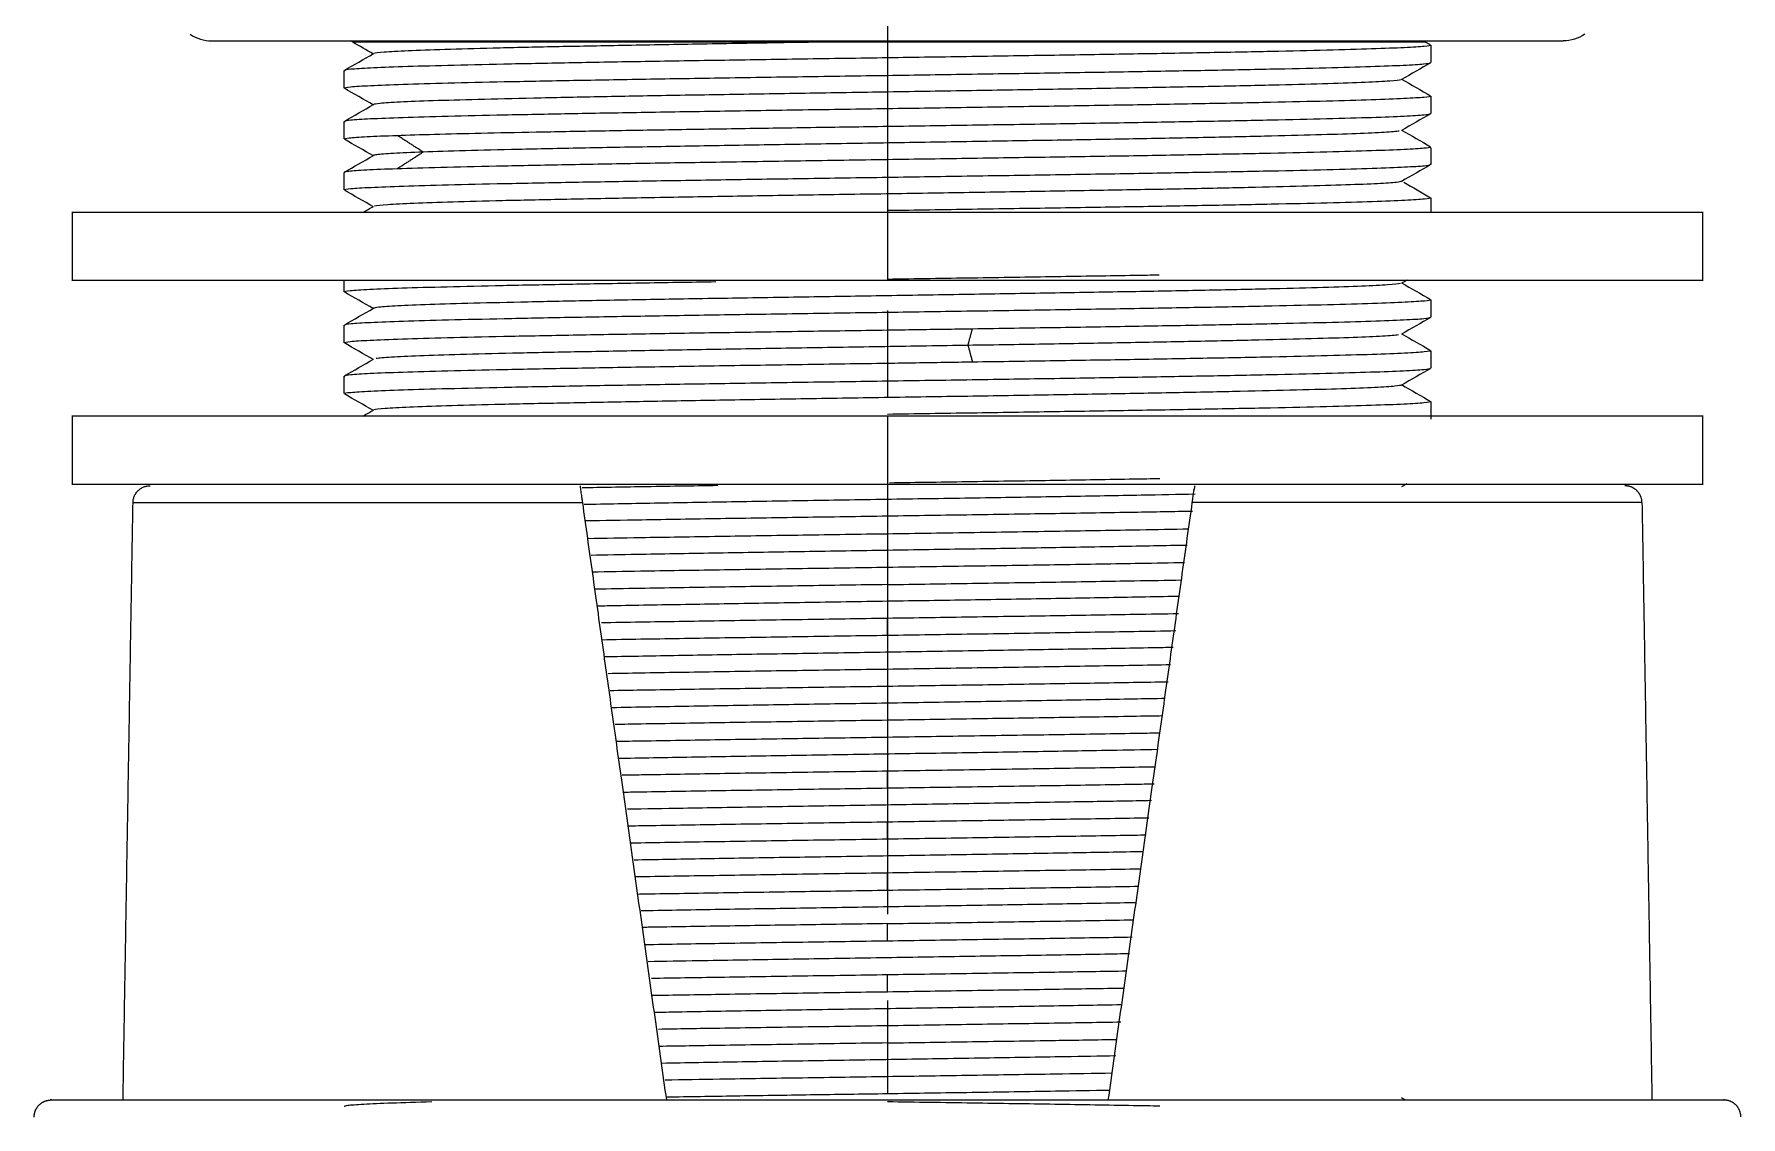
# Model space of a CAD drawing. Header units: millimetres. Extents: x 5775 to 7118, y 2756 to 3596.
# Drawn here: x 5840.1 to 5890.3, y 2957.8 to 2989.7 of the extents above; entities that cross this region are included whole.
import ezdxf

# ---------------------------------------------------------------- set-up
doc = ezdxf.new("R2010")
doc.units = ezdxf.units.MM
doc.linetypes.add('CENTERX2', pattern=[20.32, 12.7, -2.54, 2.54, -2.54])
doc.layers.add('CENTER', color=1, linetype='CENTERX2', lineweight=15)

msp = doc.modelspace()

# ---------------------------------------------------------------- linework, layer by layer
for p, q in [((5845.3, 2989.488), (5885.1, 2989.488)), ((5881.055, 2989.45), (5849.454, 2989.45))]:
    msp.add_line(p, q)
msp.add_arc((5845.3, 2990.588), 1.1, 234.9056, 270)
at = {"extrusion": (0, 0, -1)}
msp.add_arc((-5885.1, 2990.588), 1.1, 234.9056, 270, dxfattribs=at)
for points, knots in [([(5850.061, 2989.1), (5849.858, 2989.217), (5849.656, 2989.334), (5849.454, 2989.45), (5849.454, 2989.45), (5849.454, 2989.45), (5849.454, 2989.45), (5849.433, 2989.463), (5849.411, 2989.475), (5849.389, 2989.488)], [0.1015257, 0.1015257, 0.1015257, 0.1015257, 0.8019136, 0.8019136, 0.8019136, 0.8019325, 0.8019325, 0.8019325, 0.8766657, 0.8766657, 0.8766657, 0.8766657]), ([(5880.99, 2989.488), (5881.012, 2989.475), (5881.033, 2989.463), (5881.055, 2989.45), (5881.055, 2989.45), (5881.055, 2989.45), (5881.055, 2989.45), (5881.102, 2989.423), (5881.148, 2989.396), (5881.195, 2989.369)], [0.8512813, 0.8512813, 0.8512813, 0.8512813, 0.9260169, 0.9260169, 0.9260169, 0.9260354, 0.9260354, 0.9260354, 1.0879233, 1.0879233, 1.0879233, 1.0879233]), ([(5865.2, 2988.988), (5864.366, 2988.976), (5862.693, 2988.951), (5860.227, 2988.913), (5857.892, 2988.876), (5855.781, 2988.839), (5853.864, 2988.801), (5852.199, 2988.763), (5850.866, 2988.725), (5849.914, 2988.688), (5849.365, 2988.653), (5849.224, 2988.63), (5849.206, 2988.619)], [0, 0, 0, 0, 2.521064, 5.042128, 7.563192, 10.084256, 12.60532, 15.126383, 17.647447, 20.168511, 22.689575, 24.783721, 24.783721, 24.783721, 24.783721]), ([(5863.227, 2989.45), (5862.751, 2989.443), (5861.464, 2989.422), (5859.438, 2989.389), (5857.231, 2989.35), (5855.256, 2989.311), (5853.547, 2989.273), (5852.109, 2989.234), (5851.025, 2989.195), (5850.314, 2989.156), (5850.107, 2989.13), (5850.07, 2989.117)], [156.367102, 156.367102, 156.367102, 156.367102, 157.804455, 160.270149, 162.735844, 165.201538, 167.667233, 170.132928, 172.598622, 175.064317, 177.530011, 177.530011, 177.530011, 177.530011]), ([(5881.2, 2989.363), (5881.2, 2989.351), (5881.068, 2989.326), (5880.481, 2989.288), (5879.514, 2989.251), (5878.187, 2989.213), (5876.538, 2989.175), (5874.597, 2989.137), (5872.482, 2989.101), (5870.133, 2989.063), (5867.692, 2989.025), (5866.029, 2989.001), (5865.2, 2988.988)], [25.220323, 25.220323, 25.220323, 25.220323, 27.731711, 30.252776, 32.773841, 35.294905, 37.81597, 40.337035, 42.858099, 45.379164, 47.900228, 50.421293, 50.421293, 50.421293, 50.421293]), ([(5849.2, 2988.099), (5849.2, 2988.112), (5849.335, 2988.137), (5849.923, 2988.174), (5850.88, 2988.212), (5852.212, 2988.25), (5853.874, 2988.288), (5855.791, 2988.325), (5857.913, 2988.362), (5860.235, 2988.399), (5862.7, 2988.437), (5864.368, 2988.462), (5865.2, 2988.474)], [-25.187702, -25.187702, -25.187702, -25.187702, -22.689574, -20.16851, -17.647446, -15.126383, -12.605319, -10.084255, -7.563191, -5.042128, -2.521064, 0, 0, 0, 0]), ([(5865.2, 2988.474), (5866.036, 2988.487), (5867.707, 2988.512), (5870.144, 2988.549), (5872.469, 2988.586), (5874.581, 2988.623), (5876.507, 2988.661), (5878.161, 2988.698), (5879.479, 2988.736), (5880.452, 2988.773), (5881.025, 2988.809), (5881.176, 2988.832), (5881.195, 2988.843)], [-50.421246, -50.421246, -50.421246, -50.421246, -47.900184, -45.379122, -42.858059, -40.336997, -37.815935, -35.294872, -32.77381, -30.252748, -27.731685, -25.563771, -25.563771, -25.563771, -25.563771]), ([(5880.323, 2988.343), (5880.278, 2988.33), (5880.054, 2988.305), (5879.326, 2988.266), (5878.227, 2988.227), (5876.779, 2988.188), (5875.048, 2988.15), (5873.039, 2988.111), (5870.815, 2988.072), (5868.447, 2988.033), (5865.996, 2987.994), (5863.527, 2987.955), (5861.104, 2987.916), (5858.791, 2987.878), (5856.652, 2987.839), (5854.735, 2987.8), (5853.094, 2987.762), (5851.763, 2987.723), (5850.792, 2987.684), (5850.227, 2987.648), (5850.079, 2987.624), (5850.06, 2987.613)], [226.843904, 226.843904, 226.843904, 226.843904, 229.309598, 231.775293, 234.240987, 236.706682, 239.172377, 241.638071, 244.103766, 246.56946, 249.035155, 251.50085, 253.966544, 256.432239, 258.897933, 261.363628, 263.829323, 266.295017, 268.760712, 271.226406, 273.319459, 273.319459, 273.319459, 273.319459]), ([(5865.2, 2987.488), (5864.368, 2987.476), (5862.699, 2987.451), (5860.237, 2987.413), (5857.917, 2987.376), (5855.795, 2987.339), (5853.875, 2987.301), (5852.209, 2987.263), (5850.875, 2987.225), (5849.919, 2987.188), (5849.366, 2987.153), (5849.224, 2987.13), (5849.206, 2987.119)], [-50.421325, -50.421325, -50.421325, -50.421325, -47.900259, -45.379192, -42.858126, -40.33706, -37.815994, -35.294927, -32.773861, -30.252795, -27.731729, -25.637129, -25.637129, -25.637129, -25.637129]), ([(5865.2, 2986.974), (5866.036, 2986.987), (5867.708, 2987.012), (5870.169, 2987.049), (5872.476, 2987.087), (5874.601, 2987.124), (5876.524, 2987.161), (5878.186, 2987.199), (5879.515, 2987.237), (5880.471, 2987.274), (5881.032, 2987.309), (5881.177, 2987.333), (5881.195, 2987.343)], [-50.421304, -50.421304, -50.421304, -50.421304, -47.900239, -45.379173, -42.858108, -40.337043, -37.815978, -35.294913, -32.773847, -30.252782, -27.731717, -25.612019, -25.612019, -25.612019, -25.612019]), ([(5849.2, 2986.599), (5849.2, 2986.61), (5849.305, 2986.633), (5849.813, 2986.669), (5850.407, 2986.694), (5850.759, 2986.706)], [-7.143586, -7.143586, -7.143586, -7.143586, -4.976862, -2.488431, 0, 0, 0, 0]), ([(5851.53, 2986.213), (5851.179, 2986.2), (5850.594, 2986.174), (5850.169, 2986.141), (5850.073, 2986.12), (5850.06, 2986.113)], [0, 0, 0, 0, 2.465695, 4.931389, 6.35223, 6.35223, 6.35223, 6.35223]), ([(5881.194, 2986.356), (5881.173, 2986.346), (5881.028, 2986.323), (5880.472, 2986.288), (5879.517, 2986.251), (5878.191, 2986.213), (5876.529, 2986.175), (5874.604, 2986.138), (5872.475, 2986.1), (5870.162, 2986.063), (5867.7, 2986.026), (5866.033, 2986.001), (5865.2, 2985.988)], [-24.751695, -24.751695, -24.751695, -24.751695, -22.689588, -20.168523, -17.647458, -15.126392, -12.605327, -10.084261, -7.563196, -5.042131, -2.521065, 0, 0, 0, 0]), ([(5850.759, 2985.719), (5850.404, 2985.707), (5849.806, 2985.683), (5849.331, 2985.649), (5849.22, 2985.628), (5849.205, 2985.619)], [-32.349468, -32.349468, -32.349468, -32.349468, -29.861047, -27.372626, -25.651054, -25.651054, -25.651054, -25.651054]), ([(5865.2, 2985.474), (5866.034, 2985.487), (5867.704, 2985.512), (5870.167, 2985.549), (5872.494, 2985.587), (5874.609, 2985.624), (5876.53, 2985.661), (5878.197, 2985.699), (5879.532, 2985.737), (5880.486, 2985.775), (5881.036, 2985.81), (5881.177, 2985.833), (5881.195, 2985.843)], [-50.421303, -50.421303, -50.421303, -50.421303, -47.900238, -45.379173, -42.858107, -40.337042, -37.815977, -35.294912, -32.773847, -30.252782, -27.731717, -25.636429, -25.636429, -25.636429, -25.636429]), ([(5880.341, 2985.35), (5880.324, 2985.341), (5880.201, 2985.318), (5879.697, 2985.283), (5878.753, 2985.244), (5877.466, 2985.205), (5875.868, 2985.167), (5873.978, 2985.128), (5871.864, 2985.09), (5869.571, 2985.051), (5867.163, 2985.012), (5864.694, 2984.974), (5862.263, 2984.935), (5859.885, 2984.896), (5857.64, 2984.857), (5855.6, 2984.819), (5853.812, 2984.78), (5852.345, 2984.741), (5851.202, 2984.703), (5850.419, 2984.664), (5850.16, 2984.638), (5850.098, 2984.625)], [54.912368, 54.912368, 54.912368, 54.912368, 56.710976, 59.176671, 61.642365, 64.10806, 66.573755, 69.039449, 71.505144, 73.970839, 76.436533, 78.902228, 81.367922, 83.833617, 86.299312, 88.765006, 91.230701, 93.696396, 96.16209, 98.627785, 101.093479, 101.093479, 101.093479, 101.093479]), ([(5881.2, 2984.863), (5881.2, 2984.851), (5881.069, 2984.826), (5880.493, 2984.789), (5879.539, 2984.751), (5878.204, 2984.713), (5876.538, 2984.675), (5874.616, 2984.638), (5872.498, 2984.601), (5870.167, 2984.563), (5867.703, 2984.526), (5866.033, 2984.501), (5865.2, 2984.488)], [-25.146093, -25.146093, -25.146093, -25.146093, -22.689563, -20.1685, -17.647438, -15.126375, -12.605313, -10.08425, -7.563188, -5.042125, -2.521063, 0, 0, 0, 0]), ([(5865.2, 2982.474), (5866.036, 2982.487), (5867.709, 2982.512), (5870.178, 2982.55), (5871.996, 2982.579), (5872.966, 2982.595), (5873.205, 2982.599)], [-50.421323, -50.421323, -50.421323, -50.421323, -47.900257, -45.379191, -42.858125, -42.017192, -42.017192, -42.017192, -42.017192]), ([(5849.2, 2982.099), (5849.2, 2982.111), (5849.324, 2982.136), (5849.892, 2982.173), (5850.844, 2982.211), (5852.178, 2982.249), (5853.84, 2982.287), (5855.757, 2982.324), (5857.856, 2982.361), (5859.383, 2982.386), (5860.149, 2982.398)], [-25.124387, -25.124387, -25.124387, -25.124387, -22.68959, -20.168525, -17.647459, -15.126394, -12.605328, -10.084262, -7.563197, -5.155163, -5.155163, -5.155163, -5.155163]), ([(5880.306, 2982.339), (5880.246, 2982.326), (5879.993, 2982.3), (5879.223, 2982.261), (5878.083, 2982.223), (5876.61, 2982.184), (5874.836, 2982.145), (5872.815, 2982.107), (5870.594, 2982.068), (5868.221, 2982.029), (5865.785, 2981.991), (5863.344, 2981.952), (5860.913, 2981.913), (5858.606, 2981.874), (5856.467, 2981.836), (5854.575, 2981.797), (5852.971, 2981.759), (5851.661, 2981.72), (5850.717, 2981.681), (5850.202, 2981.645), (5850.077, 2981.623), (5850.061, 2981.613)], [246.569462, 246.569462, 246.569462, 246.569462, 249.035157, 251.500851, 253.966546, 256.43224, 258.897935, 261.36363, 263.829324, 266.295019, 268.760713, 271.226408, 273.692103, 276.157797, 278.623492, 281.089187, 283.554881, 286.020576, 288.48627, 290.951965, 292.805149, 292.805149, 292.805149, 292.805149]), ([(5865.2, 2981.488), (5864.367, 2981.476), (5862.695, 2981.451), (5860.227, 2981.413), (5857.891, 2981.375), (5855.776, 2981.339), (5853.873, 2981.301), (5852.221, 2981.264), (5850.887, 2981.226), (5849.927, 2981.189), (5849.367, 2981.153), (5849.224, 2981.13), (5849.206, 2981.12)], [-50.421312, -50.421312, -50.421312, -50.421312, -47.900246, -45.379181, -42.858115, -40.33705, -37.815984, -35.294918, -32.773853, -30.252787, -27.731722, -25.587436, -25.587436, -25.587436, -25.587436]), ([(5881.2, 2981.863), (5881.2, 2981.851), (5881.075, 2981.827), (5880.504, 2981.789), (5879.549, 2981.752), (5878.215, 2981.714), (5876.565, 2981.676), (5874.64, 2981.638), (5872.516, 2981.601), (5870.166, 2981.563), (5867.694, 2981.525), (5866.029, 2981.501), (5865.2, 2981.488)], [-25.140627, -25.140627, -25.140627, -25.140627, -22.689595, -20.168528, -17.647462, -15.126396, -12.60533, -10.084264, -7.563198, -5.042132, -2.521066, 0, 0, 0, 0]), ([(5849.2, 2980.599), (5849.2, 2980.612), (5849.329, 2980.636), (5849.899, 2980.673), (5850.851, 2980.711), (5852.187, 2980.749), (5853.857, 2980.787), (5855.781, 2980.825), (5857.898, 2980.862), (5860.235, 2980.899), (5862.7, 2980.937), (5864.369, 2980.962), (5865.2, 2980.974)], [25.299503, 25.299503, 25.299503, 25.299503, 27.731686, 30.252749, 32.773811, 35.294873, 37.815936, 40.336998, 42.85806, 45.379123, 47.900185, 50.421248, 50.421248, 50.421248, 50.421248]), ([(5867.703, 2981.012), (5868.529, 2981.024), (5870.162, 2981.049), (5872.509, 2981.087), (5874.646, 2981.124), (5876.539, 2981.161), (5878.177, 2981.199), (5879.495, 2981.236), (5880.461, 2981.274), (5881.029, 2981.309), (5881.176, 2981.332), (5881.195, 2981.343)], [-47.899997, -47.899997, -47.899997, -47.899997, -45.378945, -42.857892, -40.33684, -37.815787, -35.294735, -32.773682, -30.25263, -27.731577, -25.566813, -25.566813, -25.566813, -25.566813]), ([(5865.2, 2979.988), (5864.366, 2979.976), (5862.693, 2979.951), (5860.228, 2979.913), (5857.894, 2979.876), (5855.783, 2979.839), (5853.865, 2979.801), (5852.199, 2979.763), (5850.866, 2979.725), (5849.913, 2979.688), (5849.365, 2979.653), (5849.224, 2979.63), (5849.206, 2979.619)], [0, 0, 0, 0, 2.521064, 5.042128, 7.563192, 10.084257, 12.605321, 15.126385, 17.647449, 20.168513, 22.689577, 24.789456, 24.789456, 24.789456, 24.789456]), ([(5881.2, 2980.363), (5881.2, 2980.351), (5881.07, 2980.326), (5880.489, 2980.289), (5879.528, 2980.251), (5878.209, 2980.214), (5876.563, 2980.176), (5874.659, 2980.139), (5872.51, 2980.101), (5870.156, 2980.063), (5868.526, 2980.038), (5867.703, 2980.026)], [-22.662987, -22.662987, -22.662987, -22.662987, -20.168418, -17.647365, -15.126313, -12.605261, -10.084209, -7.563157, -5.042104, -2.521052, 0, 0, 0, 0]), ([(5849.2, 2979.099), (5849.2, 2979.112), (5849.336, 2979.137), (5849.924, 2979.174), (5850.88, 2979.212), (5852.212, 2979.25), (5853.874, 2979.288), (5855.792, 2979.325), (5857.915, 2979.362), (5860.235, 2979.399), (5862.7, 2979.437), (5864.368, 2979.462), (5865.2, 2979.474)], [25.230111, 25.230111, 25.230111, 25.230111, 27.731705, 30.252769, 32.773833, 35.294897, 37.815961, 40.337025, 42.858089, 45.379153, 47.900217, 50.421281, 50.421281, 50.421281, 50.421281]), ([(5865.2, 2979.474), (5866.036, 2979.487), (5867.707, 2979.512), (5870.147, 2979.549), (5872.469, 2979.586), (5874.583, 2979.623), (5876.509, 2979.661), (5878.164, 2979.699), (5879.482, 2979.736), (5880.454, 2979.773), (5881.026, 2979.809), (5881.176, 2979.832), (5881.195, 2979.843)], [-50.42125, -50.42125, -50.42125, -50.42125, -47.900188, -45.379125, -42.858063, -40.337, -37.815938, -35.294875, -32.773813, -30.25275, -27.731688, -25.568798, -25.568798, -25.568798, -25.568798]), ([(5880.341, 2979.35), (5880.322, 2979.339), (5880.176, 2979.315), (5879.604, 2979.278), (5878.633, 2979.24), (5877.295, 2979.201), (5875.635, 2979.162), (5873.701, 2979.123), (5871.534, 2979.084), (5869.231, 2979.046), (5866.808, 2979.007), (5864.326, 2978.968), (5861.879, 2978.929), (5859.522, 2978.89), (5857.319, 2978.852), (5855.324, 2978.813), (5853.589, 2978.774), (5852.16, 2978.736), (5851.068, 2978.697), (5850.347, 2978.658), (5850.123, 2978.633), (5850.078, 2978.62)], [74.361687, 74.361687, 74.361687, 74.361687, 76.436433, 78.902125, 81.367816, 83.833508, 86.299199, 88.76489, 91.230582, 93.696273, 96.161965, 98.627656, 101.093347, 103.559039, 106.02473, 108.490422, 110.956113, 113.421804, 115.887496, 118.353187, 120.818879, 120.818879, 120.818879, 120.818879]), ([(5856.213, 2976.332), (5856.778, 2976.342), (5858.051, 2976.364), (5859.442, 2976.387), (5860.207, 2976.399)], [40.786311, 40.786311, 40.786311, 40.786311, 42.858089, 45.285857, 45.285857, 45.285857, 45.285857]), ([(5865.255, 2976.475), (5866.07, 2976.487), (5867.722, 2976.512), (5870.166, 2976.549), (5871.986, 2976.579), (5872.967, 2976.595), (5873.216, 2976.6)], [0.054747, 0.054747, 0.054747, 0.054747, 2.521065, 5.04213, 7.563196, 8.43931, 8.43931, 8.43931, 8.43931]), ([(5856.214, 2975.967), (5856.205, 2976.029), (5856.197, 2976.089), (5856.19, 2976.14), (5856.182, 2976.196), (5856.175, 2976.244), (5856.17, 2976.282)], [-0.7648052, -0.7648052, -0.7648052, -0.7648052, -0.5695643, -0.5695643, -0.5695643, -0.3619061, -0.3619061, -0.3619061, -0.3619061]), ([(5874.258, 2976.135), (5873.751, 2976.125), (5872.534, 2976.102), (5870.487, 2976.066), (5868.095, 2976.027), (5865.63, 2975.988), (5863.153, 2975.949), (5860.739, 2975.91), (5858.441, 2975.872), (5856.999, 2975.845), (5856.303, 2975.832), (5856.269, 2975.831)], [279.187192, 279.187192, 279.187192, 279.187192, 281.08882, 283.554511, 286.020202, 288.485894, 290.951585, 293.417277, 295.882968, 298.348659, 298.475952, 298.475952, 298.475952, 298.475952]), ([(5874.176, 2975.89), (5874.183, 2975.936), (5874.189, 2975.983), (5874.195, 2976.027), (5874.202, 2976.078), (5874.209, 2976.127), (5874.215, 2976.169), (5874.222, 2976.215), (5874.227, 2976.254), (5874.232, 2976.286)], [0, 0, 0, 0, 0.1432172, 0.1432172, 0.1432172, 0.311237, 0.311237, 0.311237, 0.4904467, 0.4904467, 0.4904467, 0.4904467]), ([(5865.2, 2975.488), (5864.365, 2975.475), (5862.695, 2975.451), (5860.263, 2975.414), (5858.105, 2975.379), (5856.844, 2975.357), (5856.312, 2975.348)], [0, 0, 0, 0, 2.521062, 5.042125, 7.563187, 9.516996, 9.516996, 9.516996, 9.516996]), ([(5874.181, 2975.631), (5873.63, 2975.621), (5872.344, 2975.598), (5870.167, 2975.563), (5867.703, 2975.526), (5866.033, 2975.501), (5865.2, 2975.488)], [40.832697, 40.832697, 40.832697, 40.832697, 42.858062, 45.379124, 47.900187, 50.421249, 50.421249, 50.421249, 50.421249]), ([(5856.373, 2974.835), (5856.875, 2974.844), (5858.11, 2974.865), (5860.244, 2974.9), (5862.706, 2974.937), (5864.371, 2974.962), (5865.2, 2974.974)], [-9.388002, -9.388002, -9.388002, -9.388002, -7.563198, -5.042132, -2.521066, 0, 0, 0, 0]), ([(5865.2, 2974.974), (5866.058, 2974.987), (5867.774, 2975.013), (5870.3, 2975.052), (5872.396, 2975.085), (5873.605, 2975.106), (5874.067, 2975.115)], [-23.109228, -23.109228, -23.109228, -23.109228, -20.541536, -17.973844, -15.406152, -13.72159, -13.72159, -13.72159, -13.72159]), ([(5874.025, 2974.63), (5873.384, 2974.618), (5872.004, 2974.592), (5869.741, 2974.554), (5867.337, 2974.515), (5864.901, 2974.477), (5862.439, 2974.438), (5860.046, 2974.399), (5858.056, 2974.365), (5856.907, 2974.343), (5856.471, 2974.335)], [12.431138, 12.431138, 12.431138, 12.431138, 14.794148, 17.25984, 19.725531, 22.191223, 24.656914, 27.122606, 29.588297, 31.1906, 31.1906, 31.1906, 31.1906]), ([(5856.511, 2973.851), (5856.968, 2973.859), (5858.154, 2973.88), (5860.228, 2973.913), (5862.69, 2973.951), (5864.364, 2973.976), (5865.2, 2973.988)], [41.191287, 41.191287, 41.191287, 41.191287, 42.858123, 45.379189, 47.900255, 50.421321, 50.421321, 50.421321, 50.421321]), ([(5865.2, 2973.988), (5866.057, 2974.001), (5867.773, 2974.027), (5870.302, 2974.065), (5872.354, 2974.099), (5873.525, 2974.119), (5873.948, 2974.126)], [0, 0, 0, 0, 2.567699, 5.135399, 7.703098, 9.233625, 9.233625, 9.233625, 9.233625]), ([(5865.2, 2973.474), (5864.373, 2973.462), (5862.708, 2973.437), (5860.237, 2973.399), (5858.188, 2973.366), (5857.017, 2973.346), (5856.583, 2973.339)], [-50.421313, -50.421313, -50.421313, -50.421313, -47.900248, -45.379182, -42.858116, -41.301723, -41.301723, -41.301723, -41.301723]), ([(5865.2, 2973.474), (5866.036, 2973.487), (5867.71, 2973.512), (5870.178, 2973.55), (5872.236, 2973.583), (5873.411, 2973.603), (5873.856, 2973.611)], [-50.421325, -50.421325, -50.421325, -50.421325, -47.900259, -45.379192, -42.858126, -41.240399, -41.240399, -41.240399, -41.240399]), ([(5873.792, 2973.126), (5873.68, 2973.123), (5872.888, 2973.108), (5871.326, 2973.08), (5869.004, 2973.042), (5866.584, 2973.003), (5864.129, 2972.965), (5861.693, 2972.926), (5859.361, 2972.887), (5857.724, 2972.859), (5856.855, 2972.842), (5856.674, 2972.839)], [108.07985, 108.07985, 108.07985, 108.07985, 108.490422, 110.956114, 113.421805, 115.887497, 118.353188, 120.818879, 123.284571, 125.750262, 126.410771, 126.410771, 126.410771, 126.410771]), ([(5856.774, 2972.356), (5857.148, 2972.362), (5858.255, 2972.381), (5860.227, 2972.413), (5862.695, 2972.451), (5864.367, 2972.476), (5865.2, 2972.488)], [-8.904999, -8.904999, -8.904999, -8.904999, -7.563197, -5.042131, -2.521066, 0, 0, 0, 0]), ([(5865.2, 2972.488), (5866.029, 2972.501), (5867.694, 2972.525), (5870.165, 2972.563), (5872.199, 2972.596), (5873.353, 2972.616), (5873.771, 2972.623)], [0, 0, 0, 0, 2.521066, 5.042132, 7.563199, 9.065606, 9.065606, 9.065606, 9.065606]), ([(5865.2, 2971.974), (5864.369, 2971.962), (5862.701, 2971.937), (5860.236, 2971.899), (5858.267, 2971.868), (5857.164, 2971.849), (5856.794, 2971.842)], [-50.421249, -50.421249, -50.421249, -50.421249, -47.900186, -45.379124, -42.858062, -41.534026, -41.534026, -41.534026, -41.534026]), ([(5873.696, 2972.108), (5873.293, 2972.101), (5872.161, 2972.082), (5870.151, 2972.049), (5867.709, 2972.012), (5866.036, 2971.987), (5865.2, 2971.974)], [-9.021131, -9.021131, -9.021131, -9.021131, -7.563192, -5.042128, -2.521064, 0, 0, 0, 0]), ([(5873.615, 2971.622), (5873.416, 2971.618), (5872.52, 2971.602), (5870.821, 2971.572), (5868.486, 2971.534), (5866.06, 2971.495), (5863.601, 2971.456), (5861.187, 2971.418), (5858.919, 2971.38), (5857.523, 2971.355), (5856.876, 2971.343)], [203.931063, 203.931063, 203.931063, 203.931063, 204.652388, 207.118079, 209.58377, 212.049462, 214.515153, 216.980845, 219.446536, 221.777599, 221.777599, 221.777599, 221.777599]), ([(5856.977, 2970.859), (5857.287, 2970.865), (5858.329, 2970.883), (5860.227, 2970.913), (5862.693, 2970.951), (5864.366, 2970.976), (5865.2, 2970.988)], [-8.66715, -8.66715, -8.66715, -8.66715, -7.563191, -5.042128, -2.521064, 0, 0, 0, 0]), ([(5865.2, 2970.988), (5866.029, 2971.001), (5867.692, 2971.025), (5870.133, 2971.063), (5872.093, 2971.094), (5873.182, 2971.113), (5873.538, 2971.119)], [-50.421291, -50.421291, -50.421291, -50.421291, -47.900226, -45.379162, -42.858097, -41.58991, -41.58991, -41.58991, -41.58991]), ([(5865.2, 2970.474), (5864.368, 2970.462), (5862.7, 2970.437), (5860.235, 2970.399), (5858.362, 2970.369), (5857.329, 2970.352), (5857.03, 2970.346)], [0, 0, 0, 0, 2.521063, 5.042127, 7.56319, 8.623307, 8.623307, 8.623307, 8.623307]), ([(5873.463, 2970.604), (5873.127, 2970.598), (5872.062, 2970.58), (5870.144, 2970.549), (5867.707, 2970.512), (5866.036, 2970.487), (5865.2, 2970.474)], [41.661275, 41.661275, 41.661275, 41.661275, 42.858055, 45.379117, 47.900179, 50.421241, 50.421241, 50.421241, 50.421241]), ([(5873.382, 2970.118), (5873.075, 2970.112), (5872.054, 2970.093), (5870.202, 2970.062), (5867.81, 2970.023), (5865.334, 2969.984), (5862.884, 2969.945), (5860.495, 2969.906), (5858.551, 2969.873), (5857.453, 2969.853), (5857.079, 2969.846)], [299.71511, 299.71511, 299.71511, 299.71511, 300.814353, 303.280044, 305.745736, 308.211427, 310.677118, 313.14281, 315.608501, 316.935044, 316.935044, 316.935044, 316.935044]), ([(5857.179, 2969.363), (5857.432, 2969.367), (5858.418, 2969.384), (5860.237, 2969.413), (5862.699, 2969.451), (5864.368, 2969.476), (5865.2, 2969.488)], [41.96899, 41.96899, 41.96899, 41.96899, 42.858119, 45.379185, 47.900251, 50.421317, 50.421317, 50.421317, 50.421317]), ([(5865.2, 2969.488), (5866.03, 2969.5), (5867.692, 2969.526), (5870.128, 2969.563), (5871.996, 2969.593), (5873.017, 2969.61), (5873.305, 2969.615)], [0, 0, 0, 0, 2.521065, 5.042129, 7.563194, 8.577222, 8.577222, 8.577222, 8.577222]), ([(5865.2, 2968.974), (5864.369, 2968.962), (5862.704, 2968.937), (5860.251, 2968.9), (5858.448, 2968.871), (5857.473, 2968.854), (5857.233, 2968.85)], [0, 0, 0, 0, 2.521066, 5.042132, 7.563198, 8.405281, 8.405281, 8.405281, 8.405281]), ([(5873.23, 2969.1), (5873.029, 2969.096), (5872.077, 2969.08), (5870.289, 2969.051), (5867.766, 2969.013), (5866.055, 2968.987), (5865.2, 2968.974)], [35.290831, 35.290831, 35.290831, 35.290831, 35.990552, 38.561306, 41.13206, 43.702814, 43.702814, 43.702814, 43.702814]), ([(5873.153, 2968.614), (5872.708, 2968.605), (5871.529, 2968.584), (5869.507, 2968.55), (5867.099, 2968.511), (5864.644, 2968.473), (5862.204, 2968.434), (5859.84, 2968.396), (5858.222, 2968.367), (5857.401, 2968.352), (5857.284, 2968.35)], [32.945995, 32.945995, 32.945995, 32.945995, 34.51968, 36.985371, 39.451063, 41.916754, 44.382445, 46.848137, 49.313828, 49.725766, 49.725766, 49.725766, 49.725766]), ([(5857.382, 2967.866), (5857.573, 2967.87), (5858.496, 2967.885), (5860.239, 2967.913), (5862.691, 2967.951), (5864.364, 2967.975), (5865.2, 2967.988)], [42.192537, 42.192537, 42.192537, 42.192537, 42.858078, 45.379141, 47.900204, 50.421268, 50.421268, 50.421268, 50.421268]), ([(5865.2, 2967.988), (5866.057, 2968.001), (5867.771, 2968.027), (5870.292, 2968.065), (5872.025, 2968.093), (5872.929, 2968.109), (5873.083, 2968.111)], [0, 0, 0, 0, 2.570747, 5.141495, 7.712242, 8.246918, 8.246918, 8.246918, 8.246918]), ([(5865.2, 2967.474), (5864.372, 2967.462), (5862.711, 2967.437), (5860.28, 2967.4), (5858.527, 2967.372), (5857.613, 2967.356), (5857.435, 2967.353)], [-50.421276, -50.421276, -50.421276, -50.421276, -47.900212, -45.379148, -42.858084, -42.241748, -42.241748, -42.241748, -42.241748]), ([(5873.053, 2967.597), (5872.857, 2967.594), (5871.928, 2967.578), (5870.166, 2967.549), (5867.704, 2967.512), (5866.034, 2967.487), (5865.2, 2967.474)], [42.174468, 42.174468, 42.174468, 42.174468, 42.8581, 45.379164, 47.900229, 50.421294, 50.421294, 50.421294, 50.421294]), ([(5872.973, 2967.11), (5872.384, 2967.099), (5871.035, 2967.076), (5868.815, 2967.039), (5866.371, 2967), (5863.937, 2966.962), (5861.494, 2966.923), (5859.349, 2966.887), (5858.069, 2966.865), (5857.541, 2966.855)], [128.624577, 128.624577, 128.624577, 128.624577, 130.681645, 133.147336, 135.613028, 138.078719, 140.544411, 143.010102, 144.858434, 144.858434, 144.858434, 144.858434]), ([(5857.585, 2966.37), (5857.711, 2966.372), (5858.572, 2966.386), (5860.263, 2966.414), (5862.695, 2966.451), (5864.365, 2966.476), (5865.2, 2966.488)], [-8.000875, -8.000875, -8.000875, -8.000875, -7.563187, -5.042125, -2.521062, 0, 0, 0, 0]), ([(5865.2, 2966.488), (5866.033, 2966.501), (5867.703, 2966.526), (5870.167, 2966.563), (5871.874, 2966.591), (5872.752, 2966.606), (5872.895, 2966.608)], [0, 0, 0, 0, 2.521062, 5.042124, 7.563186, 8.058164, 8.058164, 8.058164, 8.058164]), ([(5865.2, 2965.974), (5864.371, 2965.962), (5862.706, 2965.937), (5860.246, 2965.9), (5858.575, 2965.873), (5857.736, 2965.859), (5857.638, 2965.857)], [-50.421313, -50.421313, -50.421313, -50.421313, -47.900247, -45.379181, -42.858116, -42.520822, -42.520822, -42.520822, -42.520822]), ([(5872.82, 2966.093), (5872.706, 2966.091), (5871.855, 2966.077), (5870.175, 2966.05), (5867.707, 2966.012), (5866.035, 2965.987), (5865.2, 2965.974)], [-7.956425, -7.956425, -7.956425, -7.956425, -7.563193, -5.042129, -2.521064, 0, 0, 0, 0]), ([(5872.74, 2965.606), (5872.071, 2965.594), (5870.641, 2965.569), (5868.305, 2965.531), (5865.844, 2965.492), (5863.37, 2965.453), (5860.95, 2965.414), (5859.099, 2965.383), (5858.057, 2965.364), (5857.743, 2965.359)], [224.514087, 224.514087, 224.514087, 224.514087, 226.84361, 229.309302, 231.774993, 234.240685, 236.706376, 239.172067, 240.260093, 240.260093, 240.260093, 240.260093]), ([(5857.788, 2964.873), (5857.835, 2964.874), (5858.62, 2964.887), (5860.23, 2964.913), (5862.69, 2964.951), (5864.364, 2964.976), (5865.2, 2964.988)], [-7.726758, -7.726758, -7.726758, -7.726758, -7.563197, -5.042131, -2.521066, 0, 0, 0, 0]), ([(5865.2, 2964.988), (5866.03, 2965), (5867.695, 2965.026), (5870.164, 2965.063), (5871.794, 2965.089), (5872.599, 2965.103), (5872.662, 2965.104)], [-50.421277, -50.421277, -50.421277, -50.421277, -47.900213, -45.379149, -42.858085, -42.643323, -42.643323, -42.643323, -42.643323]), ([(5857.845, 2964.36), (5857.924, 2964.362), (5858.733, 2964.375), (5860.35, 2964.401), (5862.769, 2964.438), (5864.393, 2964.462), (5865.2, 2964.474)], [-7.571785, -7.571785, -7.571785, -7.571785, -7.309426, -4.872951, -2.436475, 0, 0, 0, 0]), ([(5865.2, 2964.474), (5866.035, 2964.487), (5867.709, 2964.512), (5870.178, 2964.55), (5871.775, 2964.575), (5872.551, 2964.588), (5872.588, 2964.589)], [-50.421322, -50.421322, -50.421322, -50.421322, -47.900256, -45.37919, -42.858124, -42.731231, -42.731231, -42.731231, -42.731231]), ([(5872.519, 2964.102), (5872.407, 2964.1), (5871.57, 2964.085), (5869.935, 2964.057), (5867.536, 2964.018), (5865.081, 2963.98), (5862.631, 2963.941), (5860.249, 2963.902), (5858.719, 2963.876), (5857.973, 2963.863), (5857.946, 2963.862)], [320.15433, 320.15433, 320.15433, 320.15433, 320.539884, 323.005576, 325.471267, 327.936958, 330.40265, 332.868341, 335.334033, 335.426841, 335.426841, 335.426841, 335.426841]), ([(5865.2, 2963.488), (5864.397, 2963.476), (5862.783, 2963.452), (5860.394, 2963.416), (5858.819, 2963.39), (5858.043, 2963.378), (5857.99, 2963.377)], [-36.547135, -36.547135, -36.547135, -36.547135, -34.110659, -31.674183, -29.237708, -29.060691, -29.060691, -29.060691, -29.060691]), ([(5865.2, 2963.488), (5866.029, 2963.5), (5867.694, 2963.526), (5870.155, 2963.563), (5871.712, 2963.588), (5872.449, 2963.6)], [0, 0, 0, 0, 2.521066, 5.042132, 7.530118, 7.530118, 7.530118, 7.530118]), ([(5865.2, 2962.974), (5864.369, 2962.962), (5862.7, 2962.937), (5860.28, 2962.9), (5858.761, 2962.876), (5858.056, 2962.864)], [-50.421246, -50.421246, -50.421246, -50.421246, -47.900184, -45.379122, -42.994939, -42.994939, -42.994939, -42.994939]), ([(5872.41, 2963.086), (5871.681, 2963.074), (5870.135, 2963.049), (5867.708, 2963.012), (5866.036, 2962.987), (5865.2, 2962.974)], [42.900266, 42.900266, 42.900266, 42.900266, 45.379144, 47.900207, 50.421271, 50.421271, 50.421271, 50.421271]), ([(5872.33, 2962.599), (5872.09, 2962.594), (5871.112, 2962.577), (5869.299, 2962.547), (5866.873, 2962.508), (5864.394, 2962.469), (5861.964, 2962.43), (5859.88, 2962.396), (5858.633, 2962.375), (5858.149, 2962.366)], [53.425963, 53.425963, 53.425963, 53.425963, 54.245211, 56.710903, 59.176594, 61.642285, 64.107977, 66.573668, 68.207401, 68.207401, 68.207401, 68.207401]), ([(5858.249, 2961.881), (5858.894, 2961.892), (5860.345, 2961.915), (5862.693, 2961.951), (5864.366, 2961.976), (5865.2, 2961.988)], [-7.204804, -7.204804, -7.204804, -7.204804, -5.042128, -2.521064, 0, 0, 0, 0]), ([(5865.2, 2961.988), (5866.029, 2962), (5867.691, 2962.025), (5870.062, 2962.062), (5871.565, 2962.086), (5872.252, 2962.097)], [0, 0, 0, 0, 2.521064, 5.042129, 7.351945, 7.351945, 7.351945, 7.351945]), ([(5865.2, 2961.474), (5864.368, 2961.462), (5862.7, 2961.437), (5860.352, 2961.401), (5858.909, 2961.378), (5858.266, 2961.367)], [0, 0, 0, 0, 2.521064, 5.042128, 7.204262, 7.204262, 7.204262, 7.204262]), ([(5872.177, 2961.582), (5871.516, 2961.571), (5870.053, 2961.548), (5867.707, 2961.512), (5866.036, 2961.487), (5865.2, 2961.474)], [43.148723, 43.148723, 43.148723, 43.148723, 45.379122, 47.900185, 50.421247, 50.421247, 50.421247, 50.421247]), ([(5872.097, 2961.094), (5871.724, 2961.088), (5870.605, 2961.068), (5868.648, 2961.036), (5866.221, 2960.998), (5863.737, 2960.959), (5861.309, 2960.92), (5859.524, 2960.89), (5858.568, 2960.873), (5858.351, 2960.87)], [149.139185, 149.139185, 149.139185, 149.139185, 150.407176, 152.872868, 155.338559, 157.804251, 160.269942, 162.735633, 163.471905, 163.471905, 163.471905, 163.471905]), ([(5858.452, 2960.384), (5859.038, 2960.394), (5860.42, 2960.416), (5862.699, 2960.451), (5864.367, 2960.476), (5865.2, 2960.488)], [-6.999399, -6.999399, -6.999399, -6.999399, -5.042132, -2.521066, 0, 0, 0, 0]), ([(5865.2, 2960.488), (5866.03, 2960.5), (5867.693, 2960.526), (5870.004, 2960.561), (5871.44, 2960.584), (5872.075, 2960.594)], [0, 0, 0, 0, 2.521065, 5.04213, 7.168376, 7.168376, 7.168376, 7.168376]), ([(5865.2, 2959.974), (5864.369, 2959.962), (5862.703, 2959.937), (5860.435, 2959.902), (5859.058, 2959.88), (5858.476, 2959.871)], [-50.421327, -50.421327, -50.421327, -50.421327, -47.90026, -45.379194, -43.43449, -43.43449, -43.43449, -43.43449]), ([(5865.2, 2959.974), (5866.036, 2959.987), (5867.707, 2960.012), (5869.988, 2960.047), (5871.368, 2960.069), (5871.954, 2960.078)], [0, 0, 0, 0, 2.521066, 5.042131, 7.007873, 7.007873, 7.007873, 7.007873]), ([(5871.92, 2959.591), (5871.432, 2959.583), (5870.177, 2959.561), (5868.063, 2959.527), (5865.611, 2959.488), (5863.154, 2959.449), (5860.772, 2959.411), (5859.269, 2959.386), (5858.554, 2959.373)], [244.936825, 244.936825, 244.936825, 244.936825, 246.569142, 249.034833, 251.500524, 253.966216, 256.431907, 258.838928, 258.838928, 258.838928, 258.838928]), ([(5858.655, 2958.888), (5859.177, 2958.896), (5860.491, 2958.917), (5862.691, 2958.951), (5864.364, 2958.976), (5865.2, 2958.988)], [-6.781556, -6.781556, -6.781556, -6.781556, -5.042128, -2.521064, 0, 0, 0, 0]), ([(5865.2, 2958.988), (5866.033, 2959.001), (5867.7, 2959.026), (5869.933, 2959.06), (5871.27, 2959.081), (5871.815, 2959.09)], [-50.421313, -50.421313, -50.421313, -50.421313, -47.900247, -45.379182, -43.565605, -43.565605, -43.565605, -43.565605]), ([(5865.2, 2958.474), (5864.442, 2958.463), (5862.926, 2958.441), (5860.738, 2958.408), (5859.349, 2958.385), (5858.693, 2958.374)], [0, 0, 0, 0, 2.279366, 4.558733, 6.717956, 6.717956, 6.717956, 6.717956]), ([(5871.743, 2958.575), (5871.223, 2958.566), (5869.905, 2958.545), (5867.704, 2958.512), (5866.034, 2958.486), (5865.2, 2958.474)], [43.657185, 43.657185, 43.657185, 43.657185, 45.379185, 47.900251, 50.421317, 50.421317, 50.421317, 50.421317]), ([(5851.782, 2958.237), (5851.338, 2958.225), (5850.555, 2958.2), (5849.718, 2958.164), (5849.284, 2958.13), (5849.2, 2958.109), (5849.2, 2958.099)], [0, 0, 0, 0, 2.460594, 4.921189, 7.381783, 9.244555, 9.244555, 9.244555, 9.244555]), ([(5873.222, 2958.113), (5872.964, 2958.117), (5871.975, 2958.134), (5870.147, 2958.164), (5867.707, 2958.201), (5866.036, 2958.226), (5865.2, 2958.238)], [41.946713, 41.946713, 41.946713, 41.946713, 42.858065, 45.379127, 47.90019, 50.421252, 50.421252, 50.421252, 50.421252])]:
    msp.add_open_spline(points, degree=3, knots=knots)
for points, degree in [([(5849.206, 2988.619), (5849.491, 2988.784), (5849.776, 2988.948), (5850.061, 2989.113)], 3), ([(5865.2, 2988.988), (5865.2, 2988.731), (5865.2, 2988.474)], 2), ([(5881.2, 2989.363), (5881.2, 2989.106), (5881.2, 2988.849)], 2), ([(5849.2, 2988.099), (5849.2, 2988.356), (5849.2, 2988.613)], 2), ([(5881.195, 2988.843), (5880.91, 2988.679), (5880.625, 2988.514), (5880.341, 2988.35)], 3), ([(5850.06, 2987.6), (5849.775, 2987.765), (5849.49, 2987.929), (5849.206, 2988.093)], 3), ([(5880.341, 2988.362), (5880.626, 2988.198), (5880.91, 2988.034), (5881.195, 2987.869)], 3), ([(5849.206, 2987.119), (5849.49, 2987.284), (5849.775, 2987.448), (5850.06, 2987.613)], 3), ([(5881.2, 2987.863), (5881.199, 2987.85), (5881.061, 2987.825), (5880.47, 2987.788), (5879.503, 2987.75), (5878.184, 2987.713), (5876.522, 2987.675), (5874.584, 2987.637), (5872.46, 2987.6), (5870.129, 2987.563), (5867.692, 2987.526), (5866.03, 2987.5), (5865.2, 2987.488)], 3), ([(5865.2, 2987.488), (5865.2, 2987.231), (5865.2, 2986.974)], 2), ([(5881.2, 2987.863), (5881.2, 2987.606), (5881.2, 2987.349)], 2), ([(5849.2, 2986.599), (5849.2, 2986.856), (5849.2, 2987.113)], 2), ([(5850.759, 2986.706), (5851.081, 2986.717), (5851.819, 2986.739), (5853.2, 2986.773), (5854.818, 2986.806), (5856.627, 2986.84), (5858.613, 2986.873), (5860.718, 2986.907), (5862.939, 2986.941), (5864.446, 2986.963), (5865.2, 2986.974)], 3), ([(5881.195, 2987.344), (5880.91, 2987.179), (5880.625, 2987.015), (5880.341, 2986.85)], 3), ([(5850.06, 2986.1), (5849.775, 2986.264), (5849.491, 2986.429), (5849.206, 2986.593)], 3), ([(5851.53, 2986.213), (5851.145, 2986.459), (5850.759, 2986.706)], 2), ([(5880.269, 2986.833), (5880.187, 2986.82), (5879.891, 2986.794), (5879.06, 2986.755), (5877.871, 2986.717), (5876.35, 2986.678), (5874.535, 2986.639), (5872.472, 2986.6), (5870.213, 2986.562), (5867.85, 2986.523), (5865.393, 2986.485), (5862.92, 2986.446), (5860.515, 2986.407), (5858.219, 2986.368), (5856.149, 2986.329), (5854.29, 2986.291), (5852.714, 2986.252), (5851.885, 2986.226), (5851.53, 2986.213)], 3), ([(5880.34, 2986.863), (5880.625, 2986.698), (5880.91, 2986.534), (5881.195, 2986.369)], 3), ([(5849.206, 2985.619), (5849.491, 2985.784), (5849.776, 2985.948), (5850.06, 2986.113)], 3), ([(5851.53, 2986.213), (5851.145, 2985.966), (5850.759, 2985.719)], 2), ([(5865.2, 2985.988), (5864.342, 2985.975), (5862.627, 2985.95), (5860.116, 2985.911), (5857.752, 2985.873), (5855.574, 2985.835), (5853.635, 2985.796), (5851.988, 2985.758), (5851.127, 2985.732), (5850.759, 2985.719)], 3), ([(5865.2, 2985.988), (5865.2, 2985.731), (5865.2, 2985.474)], 2), ([(5881.2, 2986.334), (5881.2, 2986.092), (5881.2, 2985.849)], 2), ([(5849.2, 2985.099), (5849.2, 2985.356), (5849.2, 2985.613)], 2), ([(5849.2, 2985.1), (5849.201, 2985.112), (5849.337, 2985.137), (5849.927, 2985.175), (5850.898, 2985.212), (5852.219, 2985.25), (5853.877, 2985.288), (5855.818, 2985.326), (5857.937, 2985.362), (5860.28, 2985.4), (5862.711, 2985.437), (5864.372, 2985.462), (5865.2, 2985.474)], 3), ([(5881.195, 2985.843), (5880.91, 2985.679), (5880.626, 2985.514), (5880.341, 2985.35)], 3), ([(5850.06, 2984.6), (5849.776, 2984.765), (5849.491, 2984.929), (5849.206, 2985.094)], 3), ([(5880.401, 2985.328), (5880.665, 2985.175), (5880.93, 2985.022), (5881.195, 2984.869)], 3), ([(5849.758, 2984.438), (5849.859, 2984.496), (5849.96, 2984.555), (5850.061, 2984.613)], 3), ([(5881.2, 2984.863), (5881.2, 2984.65), (5881.2, 2984.436)], 2), ([(5841.2, 2982.436), (5841.2, 2983.436), (5841.2, 2984.436)], 2), ([(5865.2, 2984.436), (5865.2, 2983.436), (5865.2, 2982.436)], 2), ([(5889.2, 2984.436), (5889.2, 2983.436), (5889.2, 2982.436)], 2), ([(5849.2, 2982.099), (5849.2, 2982.268), (5849.2, 2982.436)], 2), ([(5880.499, 2982.442), (5880.447, 2982.411), (5880.394, 2982.381), (5880.341, 2982.35)], 3), ([(5850.061, 2981.6), (5849.776, 2981.765), (5849.491, 2981.929), (5849.206, 2982.094)], 3), ([(5880.341, 2982.363), (5880.625, 2982.198), (5880.91, 2982.034), (5881.195, 2981.869)], 3), ([(5849.206, 2981.119), (5849.491, 2981.284), (5849.776, 2981.448), (5850.061, 2981.613)], 3), ([(5865.2, 2981.488), (5865.2, 2981.231), (5865.2, 2980.974)], 2), ([(5881.2, 2981.863), (5881.2, 2981.606), (5881.2, 2981.349)], 2), ([(5849.2, 2980.599), (5849.2, 2980.856), (5849.2, 2981.113)], 2), ([(5865.2, 2980.974), (5865.48, 2980.979), (5866.038, 2980.987), (5866.874, 2980.999), (5867.428, 2981.008), (5867.703, 2981.012)], 3), ([(5867.57, 2980.519), (5867.637, 2980.765), (5867.703, 2981.012)], 2), ([(5881.195, 2981.343), (5880.91, 2981.179), (5880.625, 2981.014), (5880.341, 2980.85)], 3), ([(5850.06, 2980.1), (5849.776, 2980.264), (5849.491, 2980.429), (5849.206, 2980.593)], 3), ([(5867.57, 2980.519), (5866.761, 2980.506), (5865.123, 2980.48), (5862.663, 2980.442), (5860.271, 2980.403), (5858.033, 2980.364), (5855.943, 2980.325), (5854.111, 2980.287), (5852.568, 2980.248), (5851.368, 2980.209), (5850.532, 2980.171), (5850.226, 2980.145), (5850.139, 2980.132)], 3), ([(5880.25, 2980.829), (5880.157, 2980.817), (5879.84, 2980.791), (5878.975, 2980.752), (5877.748, 2980.713), (5876.176, 2980.674), (5874.353, 2980.636), (5872.265, 2980.597), (5869.989, 2980.558), (5868.384, 2980.532), (5867.57, 2980.519)], 3), ([(5867.57, 2980.519), (5867.637, 2980.272), (5867.703, 2980.026)], 2), ([(5880.34, 2980.863), (5880.625, 2980.698), (5880.91, 2980.534), (5881.195, 2980.369)], 3), ([(5849.206, 2979.619), (5849.491, 2979.784), (5849.776, 2979.948), (5850.061, 2980.113)], 3), ([(5867.703, 2980.026), (5867.428, 2980.021), (5866.874, 2980.013), (5866.038, 2980.001), (5865.48, 2979.992), (5865.2, 2979.988)], 3), ([(5865.2, 2979.988), (5865.2, 2979.731), (5865.2, 2979.474)], 2), ([(5881.2, 2980.363), (5881.2, 2980.106), (5881.2, 2979.849)], 2), ([(5849.2, 2979.099), (5849.2, 2979.356), (5849.2, 2979.613)], 2), ([(5849.2, 2979.613), (5849.201, 2979.61), (5849.206, 2979.606), (5849.217, 2979.602)], 3), ([(5881.195, 2979.843), (5880.91, 2979.679), (5880.625, 2979.514), (5880.341, 2979.35)], 3), ([(5881.2, 2979.849), (5881.2, 2979.85), (5881.2, 2979.851), (5881.2, 2979.851)], 3), ([(5850.06, 2978.6), (5849.775, 2978.764), (5849.491, 2978.929), (5849.206, 2979.093)], 3), ([(5880.341, 2979.363), (5880.625, 2979.198), (5880.91, 2979.034), (5881.195, 2978.869)], 3), ([(5841.2, 2976.436), (5841.2, 2977.436), (5841.2, 2978.436)], 2), ([(5849.756, 2978.437), (5849.857, 2978.495), (5849.959, 2978.554), (5850.06, 2978.613)], 3), ([(5881.2, 2978.863), (5881.199, 2978.85), (5881.061, 2978.825), (5880.47, 2978.788), (5879.504, 2978.75), (5878.185, 2978.713), (5876.523, 2978.675), (5874.586, 2978.637), (5872.461, 2978.6), (5870.131, 2978.563), (5867.693, 2978.526), (5866.03, 2978.5), (5865.2, 2978.488)], 3), ([(5865.2, 2978.436), (5865.2, 2977.436), (5865.2, 2976.436)], 2), ([(5881.2, 2978.863), (5881.2, 2978.606), (5881.2, 2978.349)], 2), ([(5889.2, 2978.436), (5889.2, 2977.436), (5889.2, 2976.436)], 2), ([(5880.497, 2976.44), (5880.445, 2976.41), (5880.393, 2976.38), (5880.341, 2976.35)], 3), ([(5842.688, 2958.294), (5842.835, 2967.092), (5842.982, 2975.89)], 2), ([(5865.2, 2975.488), (5865.2, 2975.231), (5865.2, 2974.974)], 2), ([(5887.419, 2975.89), (5887.566, 2967.092), (5887.712, 2958.294)], 2), ([(5887.419, 2975.89), (5887.566, 2967.092), (5887.712, 2958.294)], 2), ([(5865.2, 2973.988), (5865.2, 2973.731), (5865.2, 2973.474)], 2), ([(5865.2, 2971.974), (5865.2, 2972.231), (5865.2, 2972.488)], 2), ([(5865.2, 2970.988), (5865.2, 2970.731), (5865.2, 2970.474)], 2), ([(5865.2, 2969.488), (5865.2, 2969.231), (5865.2, 2968.974)], 2), ([(5865.2, 2967.474), (5865.2, 2967.731), (5865.2, 2967.988)], 2), ([(5865.2, 2965.974), (5865.2, 2966.231), (5865.2, 2966.488)], 2), ([(5865.2, 2964.474), (5865.2, 2964.731), (5865.2, 2964.988)], 2), ([(5865.2, 2962.974), (5865.2, 2963.231), (5865.2, 2963.488)], 2), ([(5865.2, 2961.474), (5865.2, 2961.731), (5865.2, 2961.988)], 2), ([(5865.2, 2960.488), (5865.2, 2960.231), (5865.2, 2959.974)], 2), ([(5865.2, 2958.988), (5865.2, 2958.731), (5865.2, 2958.474)], 2), ([(5880.341, 2958.363), (5880.381, 2958.34), (5880.42, 2958.317), (5880.46, 2958.294)], 3)]:
    msp.add_open_spline(points, degree=degree)
for points, weights in [([(5865.2, 2984.436), (5841.2, 2984.436), (5841.2, 2984.436)], [1, 0.707106781187, 1]), ([(5889.2, 2984.436), (5889.2, 2984.436), (5865.2, 2984.436)], [1, 0.707106781187, 1]), ([(5841.2, 2982.436), (5841.2, 2982.436), (5865.2, 2982.436)], [1, 0.707106781187, 1]), ([(5865.2, 2982.436), (5889.2, 2982.436), (5889.2, 2982.436)], [1, 0.707106781187, 1]), ([(5865.2, 2978.436), (5841.2, 2978.436), (5841.2, 2978.436)], [1, 0.707106781187, 1]), ([(5889.2, 2978.436), (5889.2, 2978.436), (5865.2, 2978.436)], [1, 0.707106781187, 1]), ([(5841.2, 2976.436), (5841.2, 2976.436), (5865.2, 2976.436)], [1, 0.707106781187, 1]), ([(5865.2, 2976.436), (5889.2, 2976.436), (5889.2, 2976.436)], [1, 0.707106781187, 1]), ([(5842.982, 2975.89), (5842.986, 2976.388), (5843.484, 2976.384)], [1, 0.707106781187, 1]), ([(5856.17, 2976.282), (5856.163, 2976.333), (5856.155, 2976.384)], [1.00018138776, 1.00009711703, 1]), ([(5856.226, 2975.884), (5856.218, 2975.941), (5856.209, 2975.999)], [1.00064820492, 1.00060940843, 1.00055310847]), ([(5874.245, 2976.384), (5874.239, 2976.335), (5874.232, 2976.286)], [1, 1.00003048769, 1.00004927092]), ([(5842.982, 2975.89), (5842.982, 2975.89), (5856.225, 2975.89)], [1, 0.837843470874, 1]), ([(5858.698, 2958.294), (5857.425, 2967.35), (5856.225, 2975.89)], [0.885204992467, 0.875321584899, 0.868524332197]), ([(5871.703, 2958.294), (5872.976, 2967.35), (5874.176, 2975.89)], [0.885204992467, 0.875321584899, 0.868524332197]), ([(5887.419, 2975.89), (5887.419, 2975.89), (5874.176, 2975.89)], [1, 0.837843470874, 1])]:
    msp.add_rational_spline(points, weights, degree=2)
for points, weights, knots in [([(5887.419, 2975.89), (5887.416, 2976.093), (5887.272, 2976.237), (5887.125, 2976.384), (5886.917, 2976.384)], [0.993201446042, 0.853553390593, 0.853553390593, 0.853553390593, 1], [0.0097775, 0.0097775, 0.0097775, 0.4162846, 0.4162846, 0.8325693, 0.8325693, 0.8325693]), ([(5840.07, 2957.791), (5840.07, 2957.999), (5840.218, 2958.147), (5840.365, 2958.294), (5840.573, 2958.294)], [1, 0.853553390593, 0.853553390593, 0.853553390593, 1], [0, 0, 0, 0.4162846, 0.4162846, 0.8325693, 0.8325693, 0.8325693]), ([(5840.573, 2958.294), (5840.573, 2958.294), (5865.2, 2958.294), (5889.828, 2958.294), (5889.828, 2958.294)], [1, 0.707106781187, 1, 0.707106781187, 1], [-154.739145, -154.739145, -154.739145, -116.054359, -116.054359, -77.369573, -77.369573, -77.369573]), ([(5890.33, 2957.796), (5890.328, 2958.002), (5890.183, 2958.147), (5890.036, 2958.294), (5889.828, 2958.294)], [0.995895694351, 0.853553390593, 0.853553390593, 0.853553390593, 1], [0.0058748, 0.0058748, 0.0058748, 0.4162846, 0.4162846, 0.8325693, 0.8325693, 0.8325693])]:
    msp.add_rational_spline(points, weights, degree=2, knots=knots)
at = {"layer": 'CENTER'}
msp.add_line((5865.2, 3403.188), (5865.2, 2873.856), dxfattribs=at)

doc.saveas('drawing.dxf')
